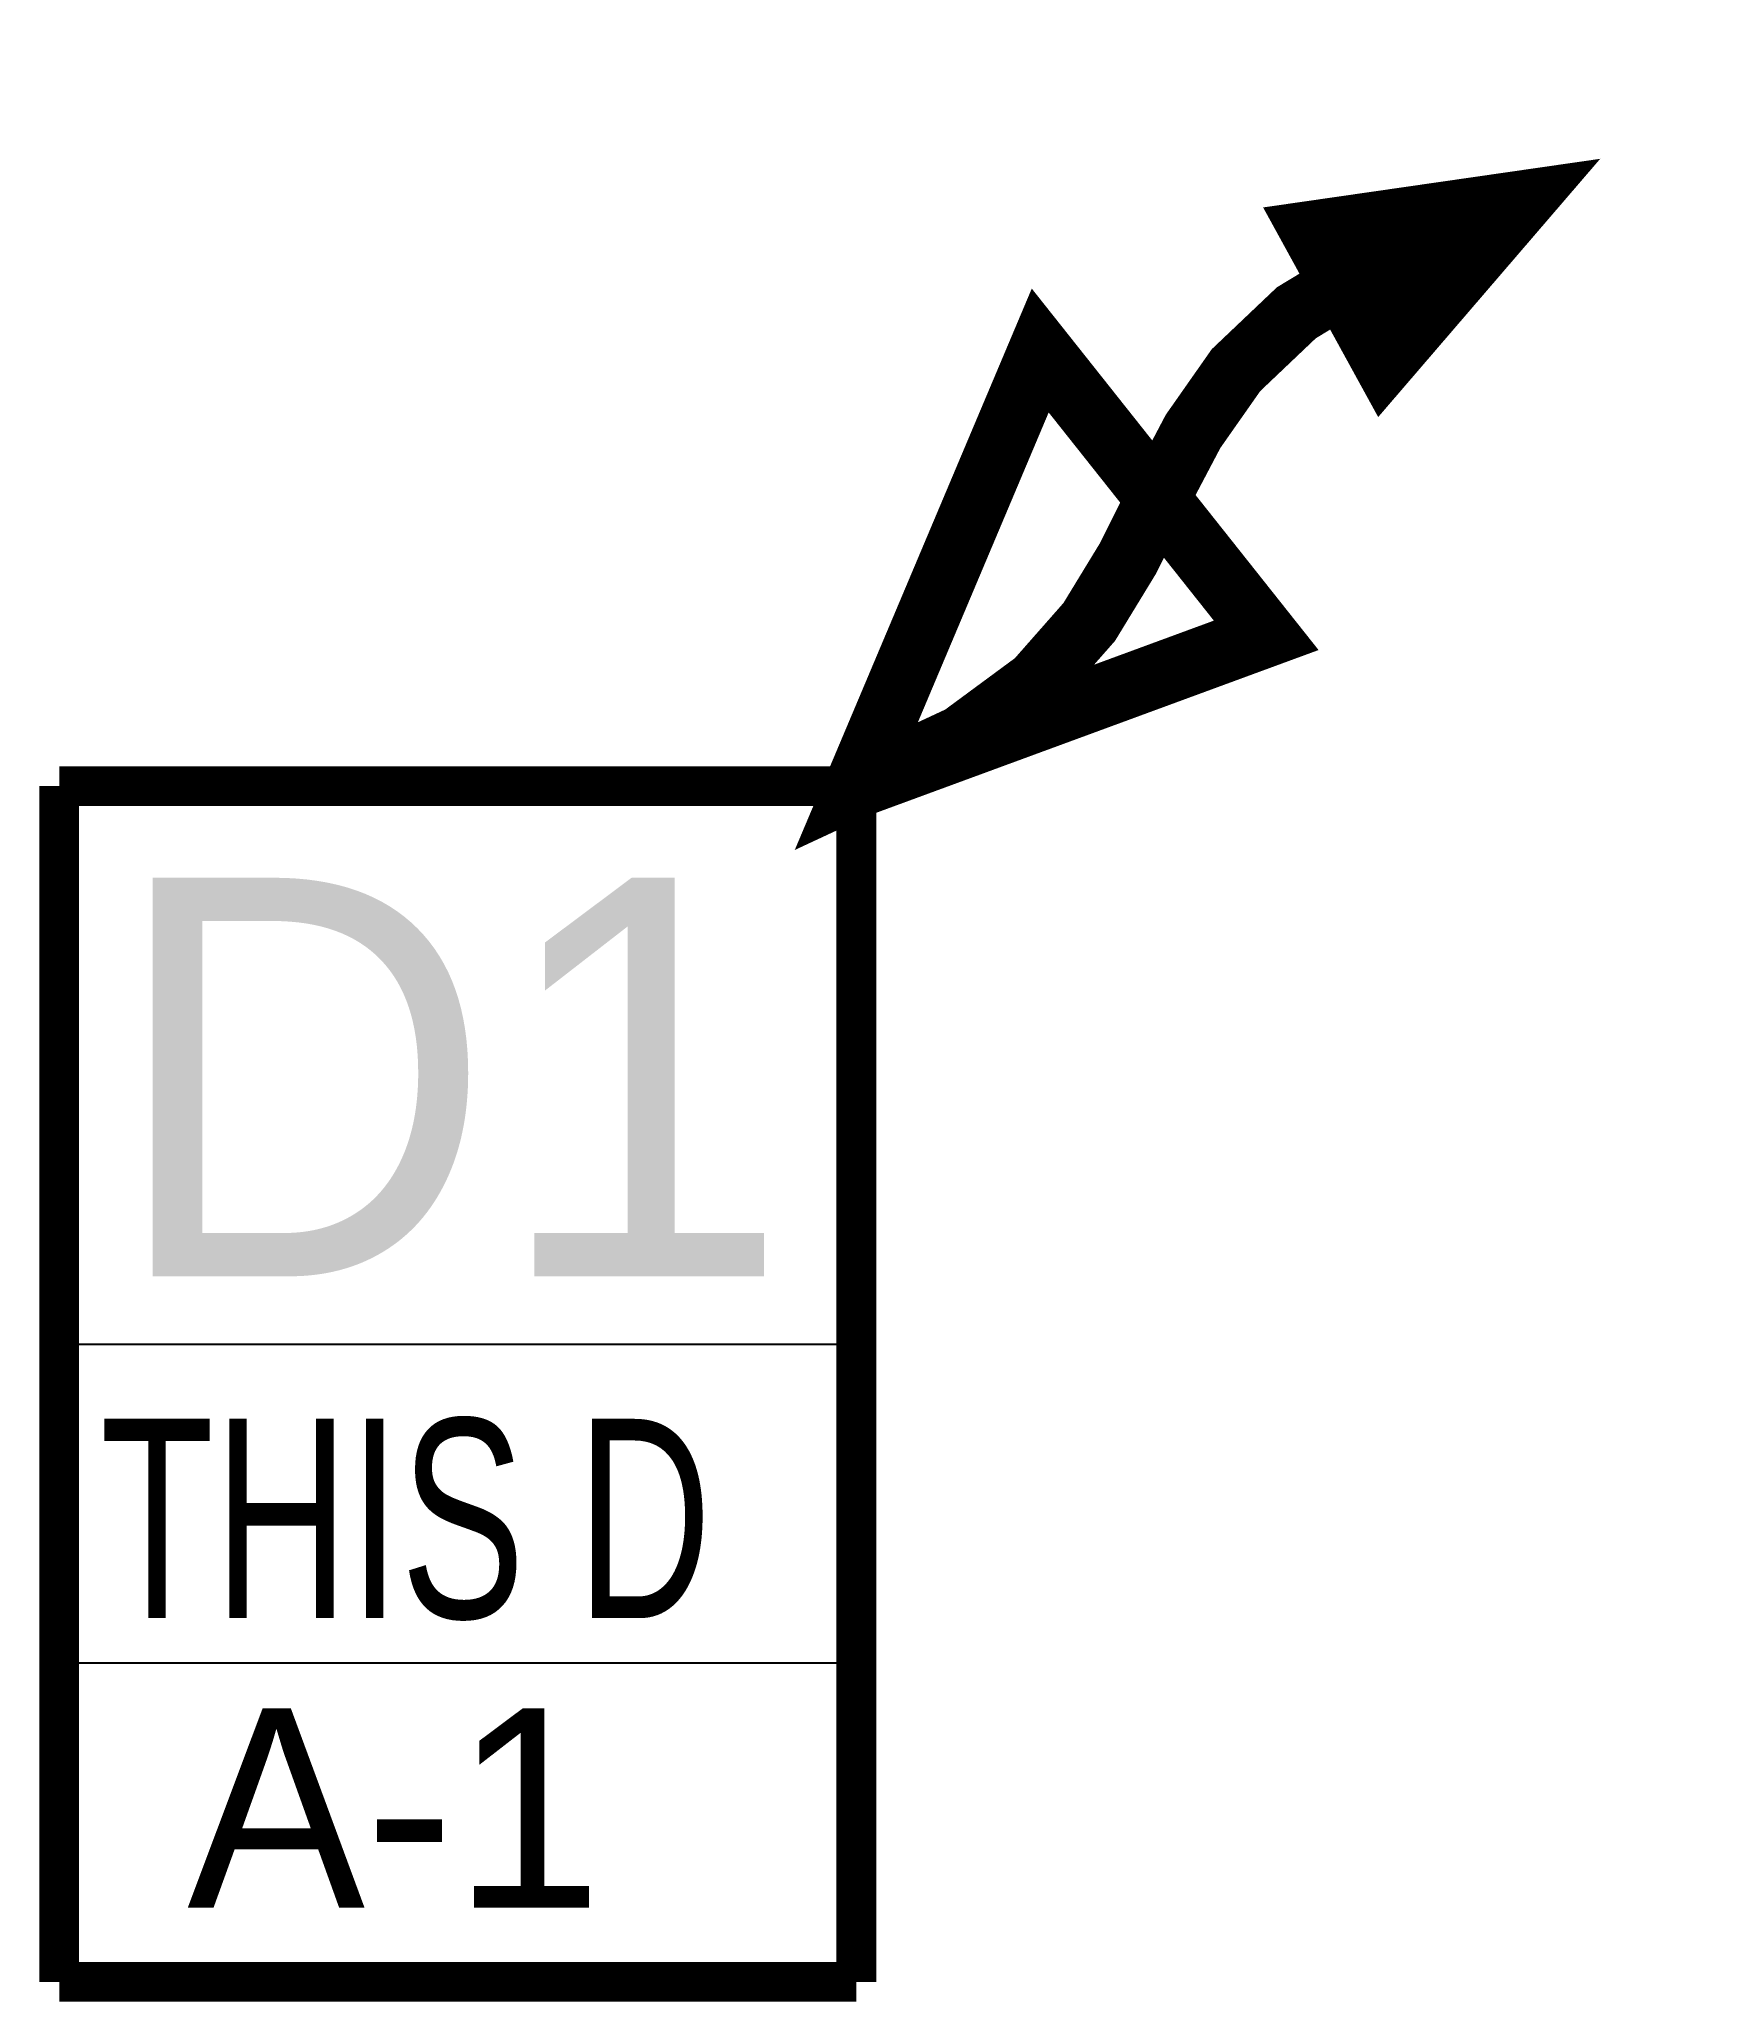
# Model space of a CAD drawing. Extents: x 282687.2 to 282708.2, y 80794 to 80818.6.
import ezdxf
from ezdxf.enums import TextEntityAlignment as Align

# ---------------------------------------------------------------- set-up
doc = ezdxf.new("R2010")
doc.units = 0
doc.header["$LTSCALE"] = 5000
doc.layers.get('0').update_dxf_attribs({"linetype": 'CONTINUOUS'})
doc.styles.get("Standard").update_dxf_attribs({"font": 'txt', "height": 0.2})

msp = doc.modelspace()

# ---------------------------------------------------------------- linework, layer by layer
at = {"color": 0}
for p, q in [((282687.411, 80802.265), (282697.411, 80802.265)), ((282687.411, 80798.265), (282697.411, 80798.265))]:
    msp.add_line(p, q, dxfattribs=at)
msp.add_lwpolyline([(282703.236, 80815.21, 3, 0, 0), (282706.743, 80817.135, 0, 0, 0)], format="xyseb", dxfattribs=at)
for points, const_width in [([(282705.499, 80816.411), (282705.499, 80816.411), (282704.007, 80815.854), (282702.932, 80815.204), (282702.174, 80814.484), (282701.635, 80813.715), (282701.215, 80812.917), (282700.814, 80812.114), (282700.333, 80811.325), (282699.672, 80810.574), (282698.731, 80809.88), (282697.411, 80809.265), (282699.718, 80814.73), (282702.553, 80811.157), (282697.411, 80809.265)], 0.8), ([(282687.411, 80809.265), (282697.411, 80809.265)], 0.5), ([(282687.411, 80794.265), (282687.411, 80809.265)], 0.5), ([(282697.411, 80794.265), (282697.411, 80809.265)], 0.5), ([(282687.411, 80794.265), (282697.411, 80794.265)], 0.5)]:
    msp.add_lwpolyline(points, dxfattribs=dict(at, const_width=const_width))

# ---------------------------------------------------------------- texts
msp.add_text('D1', height=5, dxfattribs=at).set_placement((282692.307, 80805.616), align=Align.MIDDLE_CENTER)
at = {"color": 0, "width": 0.7}
msp.add_text('THIS D', height=2.5, dxfattribs=at).set_placement((282687.924, 80798.828))
at = {"color": 0}
msp.add_text('A-1', height=2.5, dxfattribs=at).set_placement((282689.018, 80795.196))

doc.saveas('drawing.dxf')
